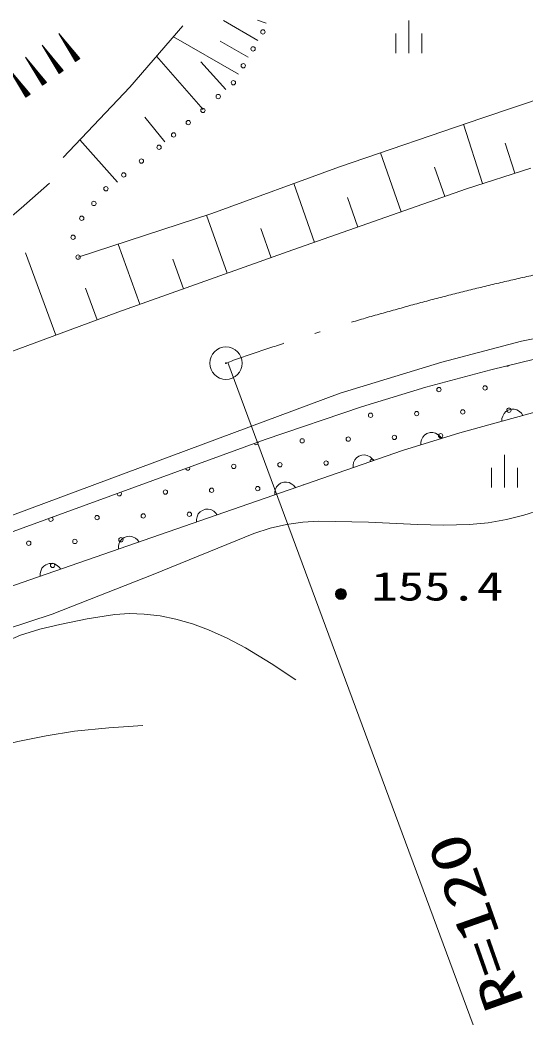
# Model space of a CAD drawing. Units: millimetres, scale not verified. Extents: x 34860 to 694227, y -100713 to 259287.
# Drawn here: x 282478 to 305718, y 146144 to 192320 of the extents above; entities that cross this region are included whole.
import ezdxf
from ezdxf.enums import TextEntityAlignment as Align

# ---------------------------------------------------------------- set-up
doc = ezdxf.new("R2010")
doc.units = ezdxf.units.MM
doc.header["$LTSCALE"] = 1000
doc.linetypes.add('DASHED', pattern=[7.5, 6, -1.5])
doc.linetypes.add('LONG_DASHED_DOTTED', pattern=[15.25, 12, -1.5, 0.25, -1.5])
for name, color, linetype, lineweight in [('S-BGD', 7, 'Continuous', 13), ('S-BGD-HTXT', 6, 'Continuous', 13), ('S-BMK', 2, 'LONG_DASHED_DOTTED', 13)]:
    doc.layers.add(name, color=color, linetype=linetype, lineweight=lineweight)
doc.styles.add('ＭＳ ゴシック', font='')
doc.styles.get('ＭＳ ゴシック').set_extended_font_data('MS Gothic')

# ---------------------------------------------------------------- blocks, each defined once
blk = doc.blocks.new('BUHIN1')
at = {"color": 2, "linetype": 'Continuous', "lineweight": 13}
for radius in [746, 22.5]:
    blk.add_circle((0, 0), radius, dxfattribs=at)
blk = doc.blocks.new('BUHIN2')
at = {"color": 7, "linetype": 'Continuous', "lineweight": 13}
for centre, radius in [((0, 0), 250), ((0, 0), 219), ((0, 0), 188), ((0, 0), 156), ((0, 0), 125), ((0, 0), 93.8), ((0, -1), 62.5), ((0, 0), 31.2)]:
    blk.add_circle(centre, radius, dxfattribs=at)
blk = doc.blocks.new('BUHIN5')
at = {"color": 7, "linetype": 'Continuous', "lineweight": 13}
for p, q in [((0, 750), (0, -750)), ((-600, 154), (-600, -746)), ((600, 154), (600, -746))]:
    blk.add_line(p, q, dxfattribs=at)
blk = doc.blocks.new('BUHIN16')
at = {"color": 7, "linetype": 'Continuous', "lineweight": 13}
blk.add_lwpolyline([(-472, -164), (-472, -42), (-448, 70), (-394, 205), (-310, 297), (-210, 369), (-64, 420), (59, 425), (182, 405), (311, 333), (399, 260), (472, 164)], dxfattribs=at)
blk = doc.blocks.new('BUHIN43')
at = {"color": 7, "linetype": 'Continuous', "lineweight": 13}
blk.add_circle((0, 0), 99.5, dxfattribs=at)
blk = doc.blocks.new('BUHIN45')
at = {"color": 7, "linetype": 'Continuous', "lineweight": 13}
blk.add_circle((0, 0), 99.5, dxfattribs=at)
blk = doc.blocks.new('BUHIN46')
at = {"color": 7, "linetype": 'Continuous', "lineweight": 13}
blk.add_circle((0, 0), 99.5, dxfattribs=at)
blk = doc.blocks.new('BUHIN47')
at = {"color": 7, "linetype": 'Continuous', "lineweight": 13}
blk.add_circle((0, 0), 99.5, dxfattribs=at)
blk = doc.blocks.new('BUHIN48')
at = {"color": 7, "linetype": 'Continuous', "lineweight": 13}
blk.add_circle((0, 0), 99.5, dxfattribs=at)
blk = doc.blocks.new('BUHIN49')
at = {"color": 7, "linetype": 'Continuous', "lineweight": 13}
blk.add_circle((0, 0), 99.5, dxfattribs=at)
blk = doc.blocks.new('BUHIN82')
at = {"color": 7, "linetype": 'Continuous', "lineweight": 13}
for p, q in [((419, -590), (-349, 492)), ((-176, 197), (394, -608)), ((-127, 231), (443, -573)), ((376, -621), (9, -104)), ((468, -556), (101, -39)), ((179, -402), (348, -640)), ((323, -300), (492, -538))]:
    blk.add_line(p, q, dxfattribs=at)
blk.add_lwpolyline([(529, -545), (-434, 612), (339, -679)], close=True, dxfattribs=at)

msp = doc.modelspace()

# ---------------------------------------------------------------- linework, layer by layer
at = {"layer": 'S-BGD'}
for p, q in [((293407, 191388), (291829, 192302)), ((293778, 192180), (293390, 192320)), ((292506, 189833), (289530, 191558)), ((292957, 190610), (291666, 191358)), ((290892, 188207), (288750, 190657)), ((291930, 189126), (290778, 190398)), ((303686, 187818), (307443, 189086)), ((289127, 186723), (288202, 187852)), ((297148, 185573), (303686, 187818)), ((303723, 184807), (302850, 187531)), ((286958, 184866), (285222, 186812)), ((305205, 185282), (304764, 186657)), ((299993, 183514), (299037, 186222)), ((291293, 183426), (297148, 185573)), ((301986, 184217), (301511, 185563)), ((302982, 184569), (305945, 185520)), ((296008, 182106), (295055, 184806)), ((295012, 181755), (302982, 184569)), ((298001, 182810), (297520, 184172)), ((285145, 181426), (291293, 183426)), ((291994, 180685), (291050, 183348)), ((294006, 181398), (293532, 182736)), ((287972, 179259), (286990, 182026)), ((284125, 177848), (282724, 181625)), ((286966, 178902), (295012, 181755)), ((289983, 179972), (289502, 181329)), ((286019, 178551), (285482, 179996)), ((271816, 173280), (286966, 178902)), ((311946, 178843), (305515, 177565)), ((305515, 177565), (301851, 176606)), ((304111, 176251), (307494, 177074)), ((301851, 176606), (297178, 175168)), ((301124, 175458), (304111, 176251)), ((297178, 175168), (292984, 173610)), ((298168, 174544), (301124, 175458)), ((307500, 174688), (302686, 173349)), ((293741, 173051), (298168, 174544)), ((292984, 173610), (263215, 162549)), ((302686, 173349), (300042, 172537)), ((273749, 165752), (293741, 173051)), ((300042, 172537), (274894, 163807))]:
    msp.add_line(p, q, dxfattribs=at)
at = {"layer": 'S-BGD', "linetype": 'DASHED'}
for p, q in [((289956, 192050), (287519, 189235)), ((287519, 189235), (284452, 186000))]:
    msp.add_line(p, q, dxfattribs=at)
at = {"layer": 'S-BGD'}
for points in [[(279980, 181850), (280607, 182179), (281201, 182560), (282521, 183683), (283832, 184827)], [(304611, 173884), (304619, 174006), (304651, 174116), (304713, 174247), (304803, 174334), (304907, 174400), (305056, 174441), (305178, 174439), (305300, 174411), (305424, 174331), (305508, 174253), (305575, 174152)], [(300886, 172796), (300891, 172918), (300919, 173028), (300978, 173161), (301065, 173251), (301167, 173319), (301316, 173365), (301438, 173366), (301561, 173341), (301686, 173264), (301772, 173188), (301842, 173089)], [(306407, 169818), (305623, 169562), (304824, 169363), (303989, 169224), (303132, 169141), (301935, 169107), (300731, 169133), (298480, 169241), (296211, 169289), (295462, 169245), (294722, 169142), (293966, 168964), (293223, 168728), (288593, 166839), (283955, 165012), (281849, 164325)], [(261322, 154188), (263478, 155033), (265616, 155935), (267388, 156749), (269143, 157621), (272335, 159329), (275561, 160986), (279008, 162544), (282491, 164051), (283385, 164326), (284298, 164544), (285555, 164803), (286825, 165003), (287502, 165043), (288184, 165022), (288912, 164938), (289632, 164795), (290393, 164578), (291135, 164304), (291992, 163915), (292834, 163467), (294007, 162754), (295143, 162003)], [(288118, 159896), (286549, 159801), (284978, 159647), (283669, 159435), (282369, 159164), (278024, 158132), (273686, 157040), (271790, 156444), (269878, 155907), (267949, 155460), (266038, 154955), (263817, 154176), (261566, 153450), (261537, 153442)]]:
    msp.add_lwpolyline(points, dxfattribs=at)
for centre in [(285311, 183216), (303840, 175414), (301720, 175337), (298579, 174161), (300699, 174238), (302819, 174316), (304939, 174393), (297558, 173063), (299678, 173140), (301798, 173217), (295438, 172985), (292297, 171809), (294417, 171887), (296536, 171964), (293395, 170788), (289155, 170633), (291275, 170711), (286014, 169458), (288134, 169535), (290254, 169612), (282873, 168282), (284993, 168359), (287113, 168436), (283972, 167260)]:
    msp.add_circle(centre, 99.5, dxfattribs=at)
for centre, start, end in [((304862, 176513), 244.6792, 322.6634), ((293318, 172908), 206.4932, 13.6201), ((290177, 171732), 190.7197, 29.3936), ((298656, 172041), 27.0662, 191.2234), ((295515, 170865), 90.6896, 127.6), ((287035, 170556), 174.1705, 45.9427), ((283894, 169380), 154.7463, 65.367)]:
    msp.add_arc(centre, 99.5, start, end, dxfattribs=at)
at = {"layer": 'S-BGD-HTXT'}
msp.add_line((303300, 146144), (292018, 176590), dxfattribs=at)
at = {"layer": 'S-BMK'}
msp.add_arc((331905, 63413), 120000, 86.2701, 109.4137, dxfattribs=at)

# ---------------------------------------------------------------- block references
at = {"layer": 'S-BGD'}
for name, p in [('BUHIN5', (300342, 191544)), ('BUHIN82', (284688, 191097)), ('BUHIN49', (293632, 191776)), ('BUHIN82', (283927, 190550)), ('BUHIN49', (293182, 190999)), ('BUHIN82', (283165, 190003)), ('BUHIN49', (292731, 190221)), ('BUHIN82', (282404, 189455)), ('BUHIN48', (292281, 189444)), ('BUHIN48', (291579, 188808)), ('BUHIN47', (290876, 188172)), ('BUHIN47', (290205, 187607)), ('BUHIN47', (289533, 187041)), ('BUHIN46', (288862, 186476)), ('BUHIN46', (288049, 185840)), ('BUHIN46', (287237, 185204)), ('BUHIN45', (286424, 184568)), ('BUHIN45', (285867, 183892)), ('BUHIN43', (284913, 182342)), ('BUHIN43', (285145, 181426)), ('BUHIN16', (298246, 171913)), ('BUHIN5', (304736, 171589)), ('BUHIN16', (294653, 170666)), ('BUHIN16', (291061, 169419)), ('BUHIN16', (287468, 168172)), ('BUHIN16', (283876, 166925)), ('BUHIN2', (297219, 165943))]:
    msp.add_blockref(name, p, dxfattribs=at)
at = {"layer": 'S-BMK'}
msp.add_blockref('BUHIN1', (291937, 176554), dxfattribs=at)

# ---------------------------------------------------------------- texts
at = {"layer": 'S-BGD', "style": 'ＭＳ ゴシック', "width": 1.35}
msp.add_text('155.4', height=1320, dxfattribs=at).set_placement((298617, 165248), align=Align.BOTTOM_LEFT)
at = {"layer": 'S-BGD-HTXT', "style": 'ＭＳ ゴシック', "width": 1.35}
msp.add_text('R=120', height=1833, rotation=109.4, dxfattribs=at).set_placement((306170, 147370), align=Align.BOTTOM_LEFT)

doc.saveas('drawing.dxf')
